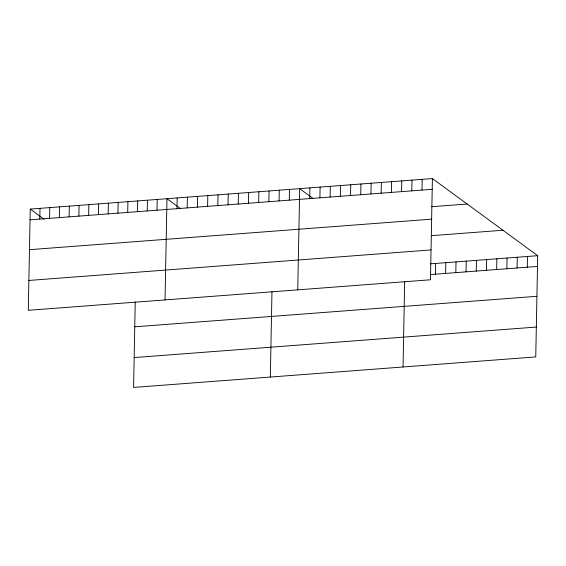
<?xml version="1.0" encoding="UTF-8"?>
<svg xmlns="http://www.w3.org/2000/svg" width="566" height="566" viewBox="0 0 566 566"><rect width="100%" height="100%" fill="white"/><g stroke="black" fill="none" stroke-linecap="round" stroke-linejoin="round"><path stroke-width="0.85" d="M30.246 209.087L28.3 310.302L430.464 279.781L432.41 178.573L30.246 209.087L44.141 219.268M39.804 219.084L40.009 208.352M49.575 218.342L49.78 207.609M59.338 217.599L59.543 206.866M69.102 216.863L69.314 206.123M78.872 216.12L79.077 205.387M88.636 215.377L88.848 204.644M98.406 214.634L98.611 203.901M108.17 213.898L108.382 203.159M117.94 213.156L118.145 202.416M127.704 212.413L127.916 201.68M135.232 301.933L133.59 387.427L535.754 356.913L537.7 255.698L432.41 178.573M137.474 211.67L137.679 200.937M147.238 210.934L147.443 200.194M157.008 210.191L157.214 199.451M165.039 299.923L166.977 198.716L180.186 208.387M176.981 208.677L177.186 197.937M187.19 207.899L187.396 197.166M197.4 207.128L197.605 196.388M207.609 206.349L207.814 195.617M217.818 205.578L218.023 194.838M228.027 204.8L228.232 194.067M238.236 204.029L238.442 193.289M248.446 203.251L248.651 192.518M258.655 202.479L258.86 191.74M268.864 201.701L269.069 190.968M270.329 377.055L271.97 291.554M279.073 200.93L279.279 190.19M289.283 200.152L289.488 189.419M297.751 289.856L299.697 188.641L312.899 198.312M309.701 198.602L309.906 187.87M319.91 197.831L320.115 187.091M330.112 197.053L330.325 186.32M340.322 196.282L340.534 185.542M350.531 195.503L350.743 184.771M360.74 194.732L360.945 183.992M370.949 193.954L371.155 183.221M381.159 193.183L381.364 182.443M391.368 192.405L391.573 181.672M401.577 191.633L401.782 180.894M403.042 366.98L404.683 281.486M411.786 190.855L411.991 180.122M421.995 190.084L422.201 179.344M435.403 274.185L435.615 263.445M445.612 273.406L445.817 262.674M455.821 272.635L456.026 261.895M466.03 271.857L466.235 261.124M476.239 271.086L476.445 260.346M486.449 270.307L486.654 259.575M496.658 269.536L496.863 258.796M506.867 268.758L507.072 258.025M517.076 267.987L517.282 257.247M527.286 267.209L527.491 256.476M30.04 219.827L432.205 189.306M431.426 206.732L467.155 204.022M29.467 249.684L431.632 219.162M431.49 235.668L502.955 230.249M28.873 280.446L431.037 249.924M430.507 263.834L537.7 255.698M430.302 274.567L537.495 266.437M134.75 326.808L536.922 296.294M134.163 357.57L536.327 327.056"/></g></svg>
